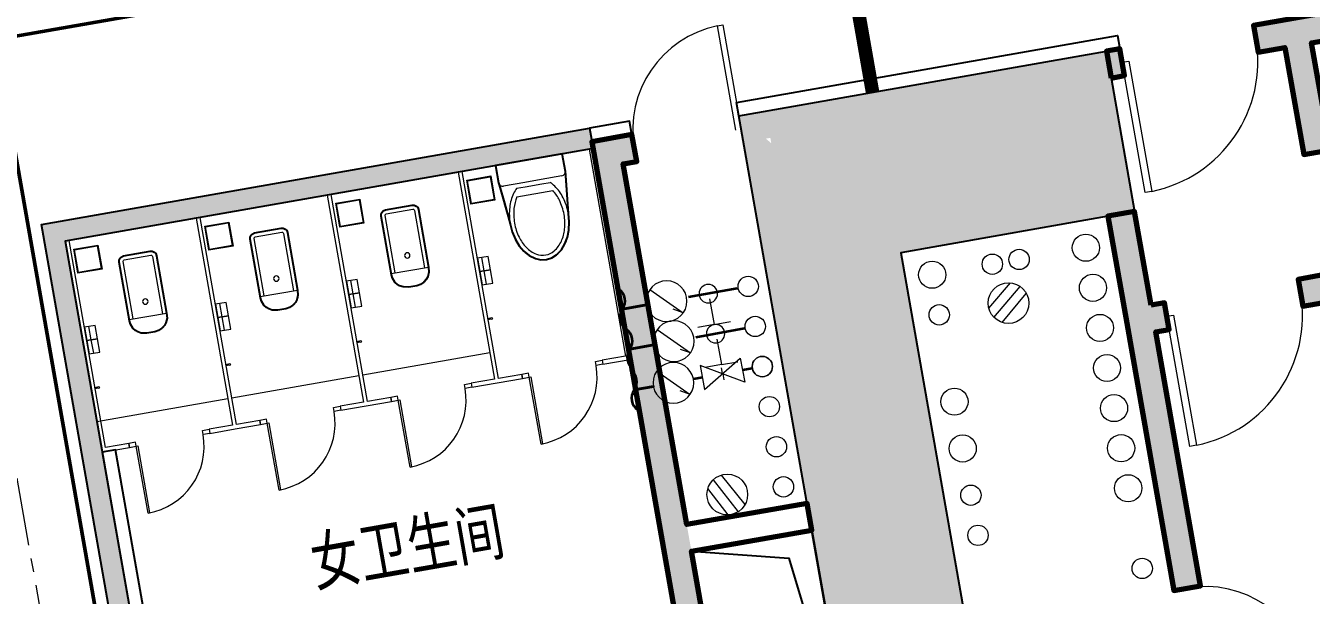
# Model space of a CAD drawing. Extents: x 268762 to 375185, y -23962 to 35476.
# Drawn here: x 335298 to 344771, y 17876 to 22074 of the extents above; entities that cross this region are included whole.
import ezdxf

# ---------------------------------------------------------------- set-up
doc = ezdxf.new("R2010")
doc.units = 0
doc.header["$LTSCALE"] = 400
doc.header["$MEASUREMENT"] = 0
for name, pattern in [('A05-307S$0$IMPORT-BP_07_W13-1F_10F消防给水排水平面图_SEN20ZHG$0$中水给水管', [0]), ('A05-307S$0$IMPORT-BP_07_W13-1F_10F消防给水排水平面图_SEN20ZHG$0$热水回水管', [0]), ('A05-307S$0$IMPORT-BP_07_W13-1F_10F消防给水排水平面图_SEN20ZHG$0$热水管', [0]), ('CENTER', [2, 1.25, -0.25, 0.25, -0.25]), ('DASH', [0.35, 0.25, -0.1])]:
    doc.linetypes.add(name, pattern=pattern)
doc.layers.get('0').update_dxf_attribs({"color": 8})
for name, color, linetype, lineweight in [('A05-307S$0$BP_07_A-DOOR', 8, 'Continuous', 13), ('A05-307S$0$BP_07_A-FLOR-STRS', 8, 'Continuous', 13), ('A05-307S$0$BP_07_A-FLOR-TPTN', 8, 'Continuous', 13), ('A05-307S$0$BP_07_A-PATT-WALL', 8, 'Continuous', 13), ('A05-307S$0$BP_07_A-PLBG-FIXT', 8, 'Continuous', 13), ('A05-307S$0$BP_07_A-STRU-COLS', 8, 'Continuous', 25), ('A05-307S$0$BP_07_A-WALL-FULL', 8, 'Continuous', 70), ('A05-307S$0$BP_07_SHADE80', 8, 'Continuous', 25), ('A05-307S$0$BP_07_W13-1F_10F消防给水排水平面图_SEN20ZHG$0$W-F废水立管', 8, 'Continuous', 9), ('A05-307S$0$BP_07_W13-1F_10F消防给水排水平面图_SEN20ZHG$0$W-RH热回立管', 8, 'Continuous', 9), ('A05-307S$0$BP_07_W13-1F_10F消防给水排水平面图_SEN20ZHG$0$W-RH热回管', 8, 'A05-307S$0$IMPORT-BP_07_W13-1F_10F消防给水排水平面图_SEN20ZHG$0$热水回水管', 35), ('A05-307S$0$BP_07_W13-1F_10F消防给水排水平面图_SEN20ZHG$0$W-RH热回阀件设备', 8, 'Continuous', 9), ('A05-307S$0$BP_07_W13-1F_10F消防给水排水平面图_SEN20ZHG$0$W-RJ热水立管', 8, 'Continuous', 9), ('A05-307S$0$BP_07_W13-1F_10F消防给水排水平面图_SEN20ZHG$0$W-RJ热水管', 8, 'A05-307S$0$IMPORT-BP_07_W13-1F_10F消防给水排水平面图_SEN20ZHG$0$热水管', 35), ('A05-307S$0$BP_07_W13-1F_10F消防给水排水平面图_SEN20ZHG$0$W-RJ热水阀件设备', 8, 'Continuous', 9), ('A05-307S$0$BP_07_W13-1F_10F消防给水排水平面图_SEN20ZHG$0$W-T通气立管', 8, 'Continuous', 9), ('A05-307S$0$BP_07_W13-1F_10F消防给水排水平面图_SEN20ZHG$0$W-W污水立管', 8, 'Continuous', 9), ('A05-307S$0$BP_07_W13-1F_10F消防给水排水平面图_SEN20ZHG$0$W-Y雨水立管', 8, 'Continuous', 9), ('A05-307S$0$BP_07_W13-1F_10F消防给水排水平面图_SEN20ZHG$0$W-ZJ中水立管', 8, 'Continuous', 9), ('A05-307S$0$BP_07_W13-1F_10F消防给水排水平面图_SEN20ZHG$0$W-ZJ中水管', 8, 'A05-307S$0$IMPORT-BP_07_W13-1F_10F消防给水排水平面图_SEN20ZHG$0$中水给水管', 35), ('A05-307S$0$BP_07_W13-1F_10F消防给水排水平面图_SEN20ZHG$0$W-ZJ中水阀件设备', 8, 'Continuous', 9), ('A05-307S$0$BP_07_W13-1F_10F消防给水排水平面图_SEN20ZHG$0$W-ZP自喷立管', 8, 'Continuous', 9), ('A05-307S$0$BP_07_W13-1F_10F消防给水排水平面图_SEN20ZHG$0$W-ZYH直饮回立管', 8, 'Continuous', 9), ('A05-307S$0$BP_07_W13-1F_10F消防给水排水平面图_SEN20ZHG$0$W-ZY直饮水立管', 8, 'Continuous', 9), ('A05-307S$0$BP_07_W13-1F_10F消防给水排水平面图_SEN20ZHG$0$W-地漏', 8, 'Continuous', 9), ('A05-307S$0$PP_07_A-ANNO-RMNA-CH', 8, 'Continuous', 13), ('A05-307S$0$PP_07_A-MLWK-SURF', 8, 'Continuous', 25), ('A05-307S$0$PP_07_A-WALL-BLCK', 8, 'Continuous', 25), ('暖通-送风-2D边线', 2, 'Continuous', 50), ('暖通-送风-方风管中线', 8, 'CENTER', 15)]:
    doc.layers.add(name, color=color, linetype=linetype, lineweight=lineweight)
doc.layers.add('防火帆布', color=1, linetype='DASH')
doc.styles.add('A05-307S$0$Standard', font='txt')

# ---------------------------------------------------------------- blocks, each defined once
blk = doc.blocks.new('A05-307S$0$A05_307S_dwg_W13-1F_10F消防给水排水平面图_SEN20ZHG$0$GSLG-2030-Level 1')
at = {"layer": 'A05-307S$0$BP_07_W13-1F_10F消防给水排水平面图_SEN20ZHG$0$W-Y雨水立管', "color": 0}
blk.add_circle((113933.3, 54315.3), 100, dxfattribs=at)
blk = doc.blocks.new('A05-307S$0$A05_307S_dwg_W13-1F_10F消防给水排水平面图_SEN20ZHG$0$GSLG-2031-Level 1')
at = {"layer": 'A05-307S$0$BP_07_W13-1F_10F消防给水排水平面图_SEN20ZHG$0$W-Y雨水立管', "color": 0}
blk.add_circle((113985.2, 54019.8), 100, dxfattribs=at)
blk = doc.blocks.new('A05-307S$0$A05_307S_dwg_W13-1F_10F消防给水排水平面图_SEN20ZHG$0$GSLG-2032-Level 1')
at = {"layer": 'A05-307S$0$BP_07_W13-1F_10F消防给水排水平面图_SEN20ZHG$0$W-ZP自喷立管'}
blk.add_circle((112982.4, 53082.1), 75, dxfattribs=at)
blk = doc.blocks.new('A05-307S$0$A05_307S_dwg_W13-1F_10F消防给水排水平面图_SEN20ZHG$0$GSLG-2033-Level 1')
at = {"layer": 'A05-307S$0$BP_07_W13-1F_10F消防给水排水平面图_SEN20ZHG$0$W-ZP自喷立管'}
blk.add_circle((112930.5, 53377.6), 75, dxfattribs=at)
blk = doc.blocks.new('A05-307S$0$A05_307S_dwg_W13-1F_10F消防给水排水平面图_SEN20ZHG$0$yxdl-ptx-2034-Level 1')
at = {"layer": 'A05-307S$0$BP_07_W13-1F_10F消防给水排水平面图_SEN20ZHG$0$W-地漏'}
for p, q in [((113061.9, 54757.3), (113222.3, 54942.3)), ((113099.4, 54688.5), (113292.1, 54916)), ((113160.9, 54651), (113338, 54863.5))]:
    blk.add_line(p, q, dxfattribs=at)
blk.add_circle((113207.2, 54793.7), 150, dxfattribs=at)
blk = doc.blocks.new('A05-307S$0$A05_307S_dwg_W13-1F_10F消防给水排水平面图_SEN20ZHG$0$GSLG-2035-Level 1')
at = {"layer": 'A05-307S$0$BP_07_W13-1F_10F消防给水排水平面图_SEN20ZHG$0$W-Y雨水立管', "color": 0}
blk.add_circle((114037.1, 53724.3), 100, dxfattribs=at)
blk = doc.blocks.new('A05-307S$0$A05_307S_dwg_W13-1F_10F消防给水排水平面图_SEN20ZHG$0$GSLG-2036-Level 1')
at = {"layer": 'A05-307S$0$BP_07_W13-1F_10F消防给水排水平面图_SEN20ZHG$0$W-Y雨水立管', "color": 0}
blk.add_circle((114089.1, 53428.9), 100, dxfattribs=at)
blk = doc.blocks.new('A05-307S$0$A05_307S_dwg_W13-1F_10F消防给水排水平面图_SEN20ZHG$0$GSLG-2037-Level 1')
at = {"layer": 'A05-307S$0$BP_07_W13-1F_10F消防给水排水平面图_SEN20ZHG$0$W-W污水立管'}
blk.add_circle((113881.4, 54610.7), 100, dxfattribs=at)
blk = doc.blocks.new('A05-307S$0$A05_307S_dwg_W13-1F_10F消防给水排水平面图_SEN20ZHG$0$GSLG-2038-Level 1')
at = {"layer": 'A05-307S$0$BP_07_W13-1F_10F消防给水排水平面图_SEN20ZHG$0$W-T通气立管'}
blk.add_circle((113829.5, 54906.2), 100, dxfattribs=at)
blk = doc.blocks.new('A05-307S$0$A05_307S_dwg_W13-1F_10F消防给水排水平面图_SEN20ZHG$0$GSLG-2039-Level 1')
at = {"layer": 'A05-307S$0$BP_07_W13-1F_10F消防给水排水平面图_SEN20ZHG$0$W-F废水立管'}
blk.add_circle((113777.5, 55201.7), 100, dxfattribs=at)
blk = doc.blocks.new('A05-307S$0$A05_307S_dwg_W13-1F_10F消防给水排水平面图_SEN20ZHG$0$GSLG-2040-Level 1')
at = {"layer": 'A05-307S$0$BP_07_W13-1F_10F消防给水排水平面图_SEN20ZHG$0$W-F废水立管'}
blk.add_circle((112696.8, 54707.2), 75, dxfattribs=at)
blk = doc.blocks.new('A05-307S$0$A05_307S_dwg_W13-1F_10F消防给水排水平面图_SEN20ZHG$0$GSLG-2041-Level 1')
at = {"layer": 'A05-307S$0$BP_07_W13-1F_10F消防给水排水平面图_SEN20ZHG$0$W-F废水立管'}
blk.add_circle((112644.9, 55002.7), 100, dxfattribs=at)
blk = doc.blocks.new('A05-307S$0$A05_307S_dwg_W13-1F_10F消防给水排水平面图_SEN20ZHG$0$GSLG-2042-Level 1')
at = {"layer": 'A05-307S$0$BP_07_W13-1F_10F消防给水排水平面图_SEN20ZHG$0$W-ZP自喷立管'}
blk.add_circle((112869.9, 53722.3), 100, dxfattribs=at)
blk = doc.blocks.new('A05-307S$0$A05_307S_dwg_W13-1F_10F消防给水排水平面图_SEN20ZHG$0$GSLG-2043-Level 1')
at = {"layer": 'A05-307S$0$BP_07_W13-1F_10F消防给水排水平面图_SEN20ZHG$0$W-ZP自喷立管'}
blk.add_circle((112809.3, 54067), 100, dxfattribs=at)
blk = doc.blocks.new('A05-307S$0$A05_307S_dwg_W13-1F_10F消防给水排水平面图_SEN20ZHG$0$GSLG-2060-Level 1')
at = {"layer": 'A05-307S$0$BP_07_W13-1F_10F消防给水排水平面图_SEN20ZHG$0$W-F废水立管'}
blk.add_circle((111548.9, 53439.4), 75, dxfattribs=at)
blk = doc.blocks.new('A05-307S$0$A05_307S_dwg_W13-1F_10F消防给水排水平面图_SEN20ZHG$0$GSLG-2061-Level 1')
at = {"layer": 'A05-307S$0$BP_07_W13-1F_10F消防给水排水平面图_SEN20ZHG$0$W-T通气立管'}
blk.add_circle((111497, 53734.8), 75, dxfattribs=at)
blk = doc.blocks.new('A05-307S$0$A05_307S_dwg_W13-1F_10F消防给水排水平面图_SEN20ZHG$0$GSLG-2062-Level 1')
at = {"layer": 'A05-307S$0$BP_07_W13-1F_10F消防给水排水平面图_SEN20ZHG$0$W-W污水立管'}
blk.add_circle((111445.1, 54030.3), 75, dxfattribs=at)
blk = doc.blocks.new('A05-307S$0$A05_307S_dwg_W13-1F_10F消防给水排水平面图_SEN20ZHG$0$GSLG-2063-Level 1')
at = {"layer": 'A05-307S$0$BP_07_W13-1F_10F消防给水排水平面图_SEN20ZHG$0$W-RJ热水立管', "color": 0}
blk.add_circle((111289.3, 54916.7), 75, dxfattribs=at)
blk = doc.blocks.new('A05-307S$0$A05_307S_dwg_W13-1F_10F消防给水排水平面图_SEN20ZHG$0$GSLG-2064-Level 1')
at = {"layer": 'A05-307S$0$BP_07_W13-1F_10F消防给水排水平面图_SEN20ZHG$0$W-ZJ中水立管'}
blk.add_circle((111393.1, 54325.8), 75, dxfattribs=at)
blk = doc.blocks.new('A05-307S$0$A05_307S_dwg_W13-1F_10F消防给水排水平面图_SEN20ZHG$0$GSLG-2065-Level 1')
at = {"layer": 'A05-307S$0$BP_07_W13-1F_10F消防给水排水平面图_SEN20ZHG$0$W-RH热回立管'}
blk.add_circle((111341.2, 54621.3), 75, dxfattribs=at)
blk = doc.blocks.new('A05-307S$0$A05_307S_dwg_W13-1F_10F消防给水排水平面图_SEN20ZHG$0$GSLG-2099-Level 1')
at = {"layer": 'A05-307S$0$BP_07_W13-1F_10F消防给水排水平面图_SEN20ZHG$0$W-ZY直饮水立管'}
blk.add_circle((114192.9, 52837.9), 75, dxfattribs=at)
blk = doc.blocks.new('A05-307S$0$A05_307S_dwg_W13-1F_10F消防给水排水平面图_SEN20ZHG$0$GSLG-2100-Level 1')
at = {"layer": 'A05-307S$0$BP_07_W13-1F_10F消防给水排水平面图_SEN20ZHG$0$W-ZYH直饮回立管'}
blk.add_circle((113088.1, 55080.5), 75, dxfattribs=at)
blk = doc.blocks.new('A05-307S$0$A05_307S_dwg_W13-1F_10F消防给水排水平面图_SEN20ZHG$0$XLLJ-Y-2101-Level 1')
at = {"layer": 'A05-307S$0$BP_07_W13-1F_10F消防给水排水平面图_SEN20ZHG$0$W-ZJ中水阀件设备'}
blk.add_lwpolyline([(1443926.5, 356119.8), (1443639.5, 356206.1), (1443705.2, 356164.7)], dxfattribs=at)
blk.add_circle((1443783, 356162.9), 150, dxfattribs=at)
blk = doc.blocks.new('A05-307S$0$A05_307S_dwg_W13-1F_10F消防给水排水平面图_SEN20ZHG$0$剖断线-2102-Level 1')
at = {"layer": 'A05-307S$0$BP_07_W13-1F_10F消防给水排水平面图_SEN20ZHG$0$W-RH热回管', "color": 117, "linetype": 'Continuous'}
for centre, start, end in [((-0.5, -0.5), 45, 135), ((0.5, 0.5), 225, 315)]:
    blk.add_arc(centre, 0.707, start, end, dxfattribs=at)
blk = doc.blocks.new('A05-307S$0$A05_307S_dwg_W13-1F_10F消防给水排水平面图_SEN20ZHG$0$剖断线-2103-Level 1')
at = {"layer": 'A05-307S$0$BP_07_W13-1F_10F消防给水排水平面图_SEN20ZHG$0$W-ZJ中水管', "color": 0, "linetype": 'Continuous'}
for centre, start, end in [((-0.5, -0.5), 45, 135), ((0.5, 0.5), 225, 315)]:
    blk.add_arc(centre, 0.707, start, end, dxfattribs=at)
blk = doc.blocks.new('A05-307S$0$A05_307S_dwg_W13-1F_10F消防给水排水平面图_SEN20ZHG$0$剖断线-2104-Level 1')
at = {"layer": 'A05-307S$0$BP_07_W13-1F_10F消防给水排水平面图_SEN20ZHG$0$W-RJ热水管', "linetype": 'Continuous'}
for centre, start, end in [((-0.5, -0.5), 45, 135), ((0.5, 0.5), 225, 315)]:
    blk.add_arc(centre, 0.707, start, end, dxfattribs=at)
blk = doc.blocks.new('A05-307S$0$A05_307S_dwg_W13-1F_10F消防给水排水平面图_SEN20ZHG$0$GSLG-2105-Level 1')
at = {"layer": 'A05-307S$0$BP_07_W13-1F_10F消防给水排水平面图_SEN20ZHG$0$W-ZJ中水立管'}
blk.add_circle((1443473.3, 356752.4), 75, dxfattribs=at)
blk = doc.blocks.new('A05-307S$0$A05_307S_dwg_W13-1F_10F消防给水排水平面图_SEN20ZHG$0$W-GAV-2106-Level 1')
at = {"layer": 'A05-307S$0$BP_07_W13-1F_10F消防给水排水平面图_SEN20ZHG$0$W-ZJ中水阀件设备'}
for p, q in [((1443611.1, 356489.4), (1443572.3, 356469)), ((1443612.5, 356490.1), (1443651.3, 356510.5))]:
    blk.add_line(p, q, dxfattribs=at)
blk.add_lwpolyline([(1443602.2, 356313.6), (1443622, 356662.9), (1443462.6, 356579.2), (1443761.5, 356397.3)], close=True, dxfattribs=at)
blk = doc.blocks.new('A05-307S$0$A05_307S_dwg_W13-1F_10F消防给水排水平面图_SEN20ZHG$0$W-GLV2-2107-Level 1')
at = {"layer": 'A05-307S$0$BP_07_W13-1F_10F消防给水排水平面图_SEN20ZHG$0$W-RH热回阀件设备'}
blk.add_line((1443669.8, 356524.6), (1443613.2, 356632.4), dxfattribs=at)
blk.add_lwpolyline([(1443839.9, 356613.9), (1443669.8, 356524.6), (1443726.4, 356416.8)], dxfattribs=at)
blk.add_circle((1443876.1, 356630.7), 68, dxfattribs=at)
blk = doc.blocks.new('A05-307S$0$A05_307S_dwg_W13-1F_10F消防给水排水平面图_SEN20ZHG$0$XLLJ-Y-2108-Level 1')
at = {"layer": 'A05-307S$0$BP_07_W13-1F_10F消防给水排水平面图_SEN20ZHG$0$W-ZJ中水阀件设备'}
blk.add_lwpolyline([(1443926.5, 356119.8), (1443639.5, 356206.1), (1443705.2, 356164.7)], dxfattribs=at)
blk.add_circle((1443783, 356162.9), 150, dxfattribs=at)
blk = doc.blocks.new('A05-307S$0$A05_307S_dwg_W13-1F_10F消防给水排水平面图_SEN20ZHG$0$XLLJ-Y-2109-Level 1')
at = {"layer": 'A05-307S$0$BP_07_W13-1F_10F消防给水排水平面图_SEN20ZHG$0$W-RH热回阀件设备'}
blk.add_lwpolyline([(1444165.9, 356311.7), (1443878.8, 356398), (1443944.6, 356356.6)], dxfattribs=at)
blk.add_circle((1444022.4, 356354.9), 150, dxfattribs=at)
blk = doc.blocks.new('A05-307S$0$A05_307S_dwg_W13-1F_10F消防给水排水平面图_SEN20ZHG$0$W-GLV2-2110-Level 1')
at = {"layer": 'A05-307S$0$BP_07_W13-1F_10F消防给水排水平面图_SEN20ZHG$0$W-RJ热水阀件设备', "color": 0}
blk.add_line((1443935.4, 356664.1), (1443878.8, 356771.9), dxfattribs=at)
blk.add_lwpolyline([(1444105.5, 356753.5), (1443935.4, 356664.1), (1443992, 356556.3)], dxfattribs=at)
blk.add_circle((1444141.7, 356770.2), 68, dxfattribs=at)
blk = doc.blocks.new('A05-307S$0$A05_307S_dwg_W13-1F_10F消防给水排水平面图_SEN20ZHG$0$XLLJ-Y-2111-Level 1')
at = {"layer": 'A05-307S$0$BP_07_W13-1F_10F消防给水排水平面图_SEN20ZHG$0$W-RJ热水阀件设备', "color": 0}
blk.add_lwpolyline([(1444431.5, 356451.3), (1444144.4, 356537.5), (1444210.1, 356496.1)], dxfattribs=at)
blk.add_circle((1444287.9, 356494.4), 150, dxfattribs=at)
blk = doc.blocks.new('A05-307S$0$A05_307S_dwg_W13-1F_10F消防给水排水平面图_SEN20ZHG$0$fsdfsdf-2112-Level 1')
at = {"layer": 'A05-307S$0$BP_07_W13-1F_10F消防给水排水平面图_SEN20ZHG$0$W-RH热回管', "color": 8, "linetype": 'Continuous'}
blk.add_line((1443775.9, 356821.5), (1443945.3, 356498.9), dxfattribs=at)
blk.add_lwpolyline([(1444175.8, 356062.7), (1444092.1, 356222.1)], close=True, dxfattribs=at)
at = {"layer": 'A05-307S$0$BP_07_W13-1F_10F消防给水排水平面图_SEN20ZHG$0$W-RJ热水管', "color": 8, "linetype": 'Continuous'}
blk.add_line((1444041.5, 356961), (1444210.9, 356638.5), dxfattribs=at)
blk.add_lwpolyline([(1444441.4, 356202.2), (1444357.7, 356361.6)], close=True, dxfattribs=at)
at = {"layer": 'A05-307S$0$BP_07_W13-1F_10F消防给水排水平面图_SEN20ZHG$0$W-ZJ中水管', "color": 8, "linetype": 'Continuous'}
for p, q in [((1443508.2, 356686), (1443542.3, 356621)), ((1443681.8, 356355.5), (1443713.2, 356295.7))]:
    blk.add_line(p, q, dxfattribs=at)
blk.add_lwpolyline([(1443919.7, 355902.8), (1443852.7, 356030.2)], close=True, dxfattribs=at)
at = {"color": 8}
for name in ['A05-307S$0$A05_307S_dwg_W13-1F_10F消防给水排水平面图_SEN20ZHG$0$GSLG-2105-Level 1', 'A05-307S$0$A05_307S_dwg_W13-1F_10F消防给水排水平面图_SEN20ZHG$0$W-GLV2-2110-Level 1', 'A05-307S$0$A05_307S_dwg_W13-1F_10F消防给水排水平面图_SEN20ZHG$0$W-GLV2-2107-Level 1', 'A05-307S$0$A05_307S_dwg_W13-1F_10F消防给水排水平面图_SEN20ZHG$0$W-GAV-2106-Level 1', 'A05-307S$0$A05_307S_dwg_W13-1F_10F消防给水排水平面图_SEN20ZHG$0$XLLJ-Y-2111-Level 1', 'A05-307S$0$A05_307S_dwg_W13-1F_10F消防给水排水平面图_SEN20ZHG$0$XLLJ-Y-2109-Level 1', 'A05-307S$0$A05_307S_dwg_W13-1F_10F消防给水排水平面图_SEN20ZHG$0$XLLJ-Y-2101-Level 1', 'A05-307S$0$A05_307S_dwg_W13-1F_10F消防给水排水平面图_SEN20ZHG$0$XLLJ-Y-2108-Level 1']:
    blk.add_blockref(name, (0, 0), dxfattribs=at)
at = {"color": 8, "extrusion": (0, 0, -1)}
for name, p, xscale, yscale, zscale, rotation in [('A05-307S$0$A05_307S_dwg_W13-1F_10F消防给水排水平面图_SEN20ZHG$0$剖断线-2104-Level 1', (-1444441.4, 356202.2), 150.000000000137, 150.000000000137, -150.000000000137, 152.2843572067564), ('A05-307S$0$A05_307S_dwg_W13-1F_10F消防给水排水平面图_SEN20ZHG$0$剖断线-2104-Level 1', (-1444441.4, 356202.2), 150.000000000137, 150.000000000137, -150.000000000137, 152.2843572067564), ('A05-307S$0$A05_307S_dwg_W13-1F_10F消防给水排水平面图_SEN20ZHG$0$剖断线-2102-Level 1', (-1444175.8, 356062.7), 150.000000000034, 150.000000000034, -150.000000000034, 332.2843572067358), ('A05-307S$0$A05_307S_dwg_W13-1F_10F消防给水排水平面图_SEN20ZHG$0$剖断线-2102-Level 1', (-1444175.8, 356062.7), 150.000000000034, 150.000000000034, -150.000000000034, 332.2843572067358), ('A05-307S$0$A05_307S_dwg_W13-1F_10F消防给水排水平面图_SEN20ZHG$0$剖断线-2103-Level 1', (-1443919.7, 355902.8), 150.000000000012, 150.000000000012, -150.000000000012, 152.2843572259696), ('A05-307S$0$A05_307S_dwg_W13-1F_10F消防给水排水平面图_SEN20ZHG$0$剖断线-2103-Level 1', (-1443919.7, 355902.8), 150.000000000012, 150.000000000012, -150.000000000012, 152.2843572259696)]:
    blk.add_blockref(name, p, dxfattribs=dict(at, xscale=xscale, yscale=yscale, zscale=zscale, rotation=rotation))
blk = doc.blocks.new('A05-307S$0$A05_307S_dwg_W13-1F_10F消防给水排水平面图_SEN20ZHG$0$yxdl-ptx-2113-Level 1')
at = {"layer": 'A05-307S$0$BP_07_W13-1F_10F消防给水排水平面图_SEN20ZHG$0$W-地漏'}
for p, q in [((111265.6, 53308.6), (111093.1, 53524.9)), ((111216.5, 53255.9), (111032.5, 53490.6)), ((111141.6, 53233.1), (110992.7, 53427.5))]:
    blk.add_line(p, q, dxfattribs=at)
blk.add_circle((111135.1, 53382.7), 150, dxfattribs=at)
blk = doc.blocks.new('A05-307S$0$A05_307S_dwg_W13-1F_10F消防给水排水平面图_SEN20ZHG$0$GSLG-2116-Level 1')
at = {"layer": 'A05-307S$0$BP_07_W13-1F_10F消防给水排水平面图_SEN20ZHG$0$W-ZYH直饮回立管'}
blk.add_circle((113285.1, 55115.2), 75, dxfattribs=at)
blk = doc.blocks.new('A05-307S$0$A05_307S_dwg_$lvtry$00000209-2130-Level 1')
at = {"layer": 'A05-307S$0$BP_07_A-PLBG-FIXT', "color": 0}
for p, q in [((249.8, -128.9), (217.9, -442.7)), ((-134.9, -255.5), (134.1, -255.5))]:
    blk.add_line(p, q, dxfattribs=at)
for points in [[(-217.9, -442.7), (-249.8, -128.9), (-249.8, 0), (249.4, 0), (249.4, -128.9)], [(218.2, -160.1), (62.2, -160.1), (-59.2, -160.1), (-218.6, -160.1)], [(-125.8, -192.7), (-62.6, -192.7), (62.2, -192.7), (125, -192.7)]]:
    blk.add_lwpolyline(points, dxfattribs=at)
for centre, radius, start, end in [((-218.6, -128.9), 31.2, 180, 270), ((218.2, -128.9), 31.2, 270, 0), ((107, -411.6), 320.5, 144.65448, 163.66361), ((106.9, -412.8), 288.4, 146.95385, 164.30863), ((41.2, -365), 239.9, 134.1184, 144.65448), ((-41.9, -365.1), 239.9, 35.50976, 45.9225), ((-107.5, -413.2), 288.4, 15.8843, 33.13172), ((-107.6, -411.9), 320.5, 16.50063, 35.50976), ((210.8, -442), 428.7, 163.66361, 180.08212), ((210.8, -442), 396.3, 164.30863, 180.09647), ((-211.3, -442.7), 396.3, 0.09647, 15.8843), ((-211.2, -442.6), 428.7, 0.08212, 16.50063), ((210.8, -442), 428.7, 180.08212, 196.50063), ((210.8, -442), 396.3, 180.09647, 195.8843), ((-211.3, -442.7), 396.3, 344.30863, 0.09647), ((-211.2, -442.6), 428.7, 343.66361, 0.08212), ((107.1, -472.8), 320.5, 196.50063, 215.50976), ((107, -471.5), 288.4, 195.8843, 214.41391), ((-107.4, -471.9), 288.4, 325.77902, 344.30863), ((-107.5, -473.1), 320.5, 324.65448, 343.66361), ((41.4, -519.6), 239.9, 215.50976, 239.87159), ((41.4, -516.5), 208.9, 214.41391, 238.84636), ((-41.6, -516.6), 208.9, 301.34657, 325.77902), ((-41.7, -519.7), 239.9, 300.29265, 324.65448), ((0, -591), 157.3, 239.87159, 270.08212), ((0, -584.9), 128.9, 238.84636, 270.09647), ((0, -584.9), 128.9, 270.09647, 301.34657), ((0, -591), 157.3, 270.08212, 300.29265)]:
    blk.add_arc(centre, radius, start, end, dxfattribs=at)
at = {"layer": 'A05-307S$0$BP_07_SHADE80', "color": 0}
blk.add_lwpolyline([(-249.8, 0), (-249.8, -128.9), (-245.6, -170.8), (-233.9, -285.8), (-217.9, -442), (-213.4, -503.9), (-200.3, -563.8), (-181, -613.3), (-154.7, -658.9), (-120.1, -697), (-79, -727.1), (-40.8, -743), (0, -748.3), (41.2, -742.9), (79.3, -726.9), (120.3, -696.7), (154, -658.5), (181, -612.8), (200.1, -563.2), (213.1, -503.2), (217.9, -442.7), (249.2, -132), (249.2, 0)], close=True, dxfattribs=at)
blk = doc.blocks.new('A05-307S$0$A05_307S_dwg_BP_01$0$$lvtry$00000200-2122-Level 1')
at = {"layer": 'A05-307S$0$BP_07_A-PLBG-FIXT', "color": 0}
for p, q in [((-139.8, -40), (-139.8, -479.7)), ((-109.8, -40), (-109.8, -469.7)), ((99.8, 0), (-99.8, 0)), ((99.8, -30), (-99.8, -30)), ((109.8, -469.7), (109.8, -40)), ((139.8, -479.7), (139.8, -40)), ((139.8, -469.7), (-139.8, -469.7)), ((-29.8, -589.7), (29.8, -589.7))]:
    blk.add_line(p, q, dxfattribs=at)
blk.add_circle((0, -358.6), 20, dxfattribs=at)
for centre, radius, start, end in [((-99.8, -40), 40, 90, 180), ((-99.8, -40), 10, 90, 180), ((99.8, -40), 40, 360, 90), ((99.8, -40), 10, 360, 90), ((-29.8, -479.7), 110, 180, 270), ((29.8, -479.7), 110, 270, 360)]:
    blk.add_arc(centre, radius, start, end, dxfattribs=at)
at = {"layer": 'A05-307S$0$BP_07_SHADE80', "color": 0}
blk.add_lwpolyline([(-139.8, -40), (-139.8, -469.7), (-136.1, -508), (-121.4, -540.6), (-107.6, -557.4), (-86.7, -573.8), (-58.2, -585.9), (-29.8, -589.7), (29.8, -589.7), (70.5, -581.8), (94, -569), (107.6, -557.4), (124.7, -535.2), (137.2, -503.3), (139.8, -479.7), (139.8, -40), (137, -25.4), (128.1, -11.7), (118.7, -4.7), (99.8, 0), (-99.8, 0), (-114.7, -2.9), (-128.1, -11.7), (-136.5, -24.2)], close=True, dxfattribs=at)
blk = doc.blocks.new('A05-307S$0$A05_307S_dwg_987946163-2238-Level 1')
at = {"layer": 'A05-307S$0$BP_07_A-PLBG-FIXT', "color": 0}
for points in [[(-80.6, 49.2), (-80.6, -30.8), (19.4, -30.8), (19.4, 49.2)], [(19.4, 49.2), (19.4, -30.8), (119.4, -30.8), (119.4, 49.2)]]:
    blk.add_lwpolyline(points, close=True, dxfattribs=at)
blk.add_lwpolyline([(-80.6, 1), (19.4, 1), (119.4, 1)], dxfattribs=at)

msp = doc.modelspace()

# ---------------------------------------------------------------- hatches: boundary and pattern name
at = {"layer": 'A05-307S$0$BP_07_A-PATT-WALL'}
for points in [[(344715.6, 21126), (344912.5, 21160.6), (344774.4, 21948.6), (347285.6, 22389.9), (347251, 22586.8), (344345.5, 22076.3), (344380.1, 21879.3), (344577.1, 21913.9)], [(343296.7, 21688.9), (343395.2, 21706.2), (343360.6, 21903.2), (343262.1, 21885.9)], [(349678, 10220.3), (349383.7, 11894.6), (352092.2, 12370.6), (352057.6, 12567.5), (349349.1, 12091.6), (347704.9, 21448.2), (347507.9, 21413.6), (347629.1, 20724.2), (345068.3, 20274.2), (345051, 20372.7), (344854, 20338), (344871.3, 20239.6), (344674.3, 20204.9), (344709, 20008), (347663.7, 20527.2), (348269.5, 17080), (344231.3, 16370.4), (344092.9, 17158.3), (343895.9, 17123.7), (344069, 16138.8), (348304.1, 16883), (349481, 10185.6)], [(336583, 13960.3), (337174, 14064.1), (337148, 14211.9), (336704.8, 14134), (336479.8, 15414.4), (339178.5, 15888.6), (339152.5, 16036.3), (338561.5, 15932.5), (338310.7, 17360.6), (338901.5, 17464.5), (338875.6, 17612.2), (338136.9, 17482.4), (338413.8, 15906.5), (336453.8, 15562.3), (335589.1, 20486.8), (339478.9, 21170.3), (339452.9, 21318), (335414.8, 20608.4), (336476.8, 14564.9)], [(340813.4, 16175.9), (341453.6, 16288.4), (341419, 16485.4), (340532.6, 16329.6), (339701.8, 21057.2), (339800.3, 21074.5), (339765.7, 21271.5), (339470.2, 21219.5), (340370.2, 16098), (340813.4, 16175.9)], [(343757.4, 17911.6), (343954.4, 17946.2), (343625.6, 19817.6), (343724, 19834.9), (343689.4, 20031.9), (343590.9, 20014.6), (343469.8, 20704), (343272.8, 20669.4), (343340, 20286.8)]]:
    msp.add_hatch(color=8, dxfattribs=at).paths.add_polyline_path(points, flags=0)
h = msp.add_hatch(color=8, dxfattribs=at)
h.paths.add_polyline_path([(335801.5, 6563.4), (335221.7, 9862.8), (335024.7, 9828.2), (335569.9, 6725.7), (334092.5, 6466.1), (334127.1, 6269.1)])
h.paths.add_polyline_path([(353579.1, 9687.4), (353579.1, 9687.4), (353042.5, 12740.6), (352057.6, 12567.5), (352386.5, 10696.2), (349481, 10185.6), (349654.2, 9200), (349605, 9191.3), (349639.4, 8995.1), (352553.7, 9507.2)])
h.paths.add_polyline_path([(345650.6, 8294.1), (345615.9, 8491.1), (343892.4, 8188.2), (341746.2, 20401.1), (343469.8, 20704), (343262.1, 21885.9), (340553.6, 21409.9), (342942.1, 7818.2), (344629.6, 8114.7)])
h.paths.add_polyline_path([(328660.9, 5308.6), (326272.4, 18900.3), (322825.3, 18294.5), (323032.9, 17112.6), (325889.2, 17614.6), (327862.3, 6386.6), (325006, 5884.7), (325213.7, 4702.8)])
h.paths.add_polyline_path([(312212.9, 2418.2), (312005.2, 3600.1), (309346, 3132.8), (307372.9, 14360.7), (310032.2, 14828), (309824.5, 16009.9), (303915, 14971.5), (304122.7, 13789.6), (306782, 14256.9), (308755, 3028.9), (306095.8, 2561.6), (306303.5, 1379.7), (307901.6, 1660.6)])
h.paths.add_polyline_path([(315463.1, 2989.3), (321569.6, 4062.4), (321361.9, 5244.3), (318505.6, 4742.4), (316532.6, 15970.3), (319388.7, 16472.5), (319181.1, 17654.2), (313074.7, 16581.1), (313282.4, 15399.2), (315941.6, 15866.5), (317914.7, 4638.5), (315255.5, 4171), (315307.4, 3875.8)])
h.paths.add_polyline_path([(303053.3, 808.6), (302845.5, 1990.5), (300186.3, 1523.2), (298213.3, 12751.1), (300872.5, 13218.4), (300664.8, 14400.3), (297020.7, 13759.9), (299409.1, 168.2), (301840.8, 595.5)])
h.paths.add_polyline_path([(334643.9, 11995), (334840.9, 12029.6), (334330.3, 14935.1), (333739.4, 14831.3), (333999, 13353.9), (334393, 13423.1), (334473.7, 12963.5)])
h.paths.add_polyline_path([(333733.2, 18333), (333413, 20155.1), (327552.8, 19125.3), (327587.4, 18928.3), (327627, 18702.9), (327760.5, 17943.4), (330469, 18419.4), (333029.8, 18869.4), (333142.3, 18229.2), (333339.2, 18263.8)])
h.paths.add_polyline_path([(340792.1, 21208.2), (340752.4, 21241.8), (340785.2, 21247.6)], flags=16)

# ---------------------------------------------------------------- linework, layer by layer
at = {"layer": 'A05-307S$0$BP_07_A-DOOR', "color": 8}
msp.add_lwpolyline([(340531.5, 21304.5), (340396.5, 22072.7), (340435.9, 22079.7), (340570.9, 21311.4)], dxfattribs=at)
for points in [[(343546.7, 20844.4), (343377.9, 21804.7), (343427.1, 21813.3), (343595.9, 20853.1)], [(343875.5, 18973.1), (343706.7, 19933.4), (343756, 19942), (343924.7, 18981.7)], [(339496, 19599.5), (339545.2, 19608.2), (339550.4, 19578.7), (339501.2, 19570)], [(338530.8, 19429.9), (338580, 19438.6), (338585.2, 19409), (338536, 19400.4)], [(339003.5, 19513), (338954.3, 19504.4), (338959.5, 19474.8), (339008.7, 19483.5)], [(339008.7, 19483.5), (339020.5, 19485.5), (339107.1, 18993.1), (339095.3, 18991)], [(338038.3, 19343.4), (337989.1, 19334.7), (337994.3, 19305.2), (338043.5, 19313.8)], [(337565.6, 19260.3), (337614.8, 19269), (337620, 19239.4), (337570.7, 19230.8)], [(338043.5, 19313.8), (338055.3, 19315.9), (338141.9, 18823.5), (338130, 18821.4)], [(337073.1, 19173.8), (337023.9, 19165.1), (337029, 19135.6), (337078.3, 19144.2)], [(337078.3, 19144.2), (337090.1, 19146.3), (337176.7, 18653.9), (337164.8, 18651.8)], [(336600.3, 19090.7), (336649.6, 19099.4), (336654.8, 19069.8), (336605.5, 19061.2)], [(336107.9, 19004.2), (336058.6, 18995.5), (336063.8, 18966), (336113.1, 18974.6)], [(336113.1, 18974.6), (336124.9, 18976.7), (336211.4, 18484.2), (336199.6, 18482.2)]]:
    msp.add_lwpolyline(points, close=True, dxfattribs=at)
for centre, radius, start, end in [((340551.2, 21308), 780, 101.43603, 189.96675), ((343402.5, 21809), 975, 281.43603, 9.96675), ((343731.4, 19937.7), 975, 281.43603, 9.96675), ((339008.7, 19483.5), 500, 279.96675, 9.96675), ((338043.5, 19313.8), 500, 279.96675, 9.96675), ((337078.3, 19144.2), 500, 279.96675, 9.96675), ((336113.1, 18974.6), 500, 279.96675, 9.96675), ((343990.9, 17160.7), 780, 11.43603, 99.96675)]:
    msp.add_arc(centre, radius, start, end, dxfattribs=at)
at = {"layer": 'A05-307S$0$BP_07_A-FLOR-STRS', "color": 8}
for p, q in [((337782.1, 19501.4), (338717.8, 19665.9)), ((336816.9, 19331.8), (337752.5, 19496.2)), ((335822.1, 19157), (336787.3, 19326.6))]:
    msp.add_line(p, q, dxfattribs=at)
at = {"layer": 'A05-307S$0$BP_07_A-FLOR-TPTN', "color": 8}
for points in [[(339717.6, 19638.5), (339545.2, 19608.2), (339550.4, 19578.7), (339752.3, 19614.1), (339478.9, 21170.3), (339449.3, 21165.1)], [(338752.4, 19468.9), (338580, 19438.6), (338585.2, 19409), (338772.3, 19441.9), (338959.5, 19474.8), (338954.3, 19504.4), (338781.9, 19474.1), (338513.6, 21000.7), (338484.1, 20995.5)], [(337787.2, 19299.3), (337614.8, 19269), (337620, 19239.4), (337807.1, 19272.3), (337994.3, 19305.2), (337989.1, 19334.7), (337816.7, 19304.4), (337548.4, 20831.1), (337518.9, 20825.9)], [(337029, 19135.6), (337023.9, 19165.1), (336851.5, 19134.8), (336583.2, 20661.4), (336553.7, 20656.2), (336822, 19129.6), (336649.6, 19099.4), (336654.8, 19069.8), (336841.9, 19102.7)], [(335861.9, 18930.5), (336063.8, 18966), (336058.6, 18995.5), (335886.3, 18965.2), (335618, 20491.8), (335588.5, 20486.6)]]:
    msp.add_lwpolyline(points, close=True, dxfattribs=at)
at = {"layer": 'A05-307S$0$BP_07_A-PLBG-FIXT', "color": 8}
for points in [[(338547.6, 20935.4), (338724.8, 20966.6), (338756, 20789.3), (338578.7, 20758.1)], [(338553.3, 20931.4), (338720.8, 20960.8), (338750.2, 20793.4), (338582.8, 20763.9)], [(337582.3, 20765.8), (337759.6, 20797), (337790.8, 20619.7), (337613.5, 20588.5)], [(337588.1, 20761.8), (337755.6, 20791.2), (337785, 20623.7), (337617.6, 20594.3)], [(336617.1, 20596.2), (336794.4, 20627.4), (336825.6, 20450.1), (336648.3, 20418.9)], [(336622.9, 20592.1), (336790.4, 20621.6), (336819.8, 20454.1), (336652.4, 20424.7)], [(335651.9, 20426.6), (335829.2, 20457.7), (335860.4, 20280.5), (335683.1, 20249.3)], [(335657.7, 20422.5), (335825.2, 20452), (335854.6, 20284.5), (335687.1, 20255.1)]]:
    msp.add_lwpolyline(points, close=True, dxfattribs=at)
for points in [[(338725.5, 19910.6), (338705.8, 19907.1), (338704.1, 19917), (338723.8, 19920.5)], [(337760.3, 19741), (337740.6, 19737.5), (337738.9, 19747.4), (337758.6, 19750.8)], [(336795.1, 19571.4), (336775.4, 19567.9), (336773.7, 19577.8), (336793.4, 19581.2)], [(335829.9, 19401.8), (335810.2, 19398.3), (335808.5, 19408.2), (335828.1, 19411.6)]]:
    msp.add_lwpolyline(points, dxfattribs=at)
for centre in [(338730.2, 19916.5), (337765, 19746.9), (336799.8, 19577.3), (335834.6, 19407.7)]:
    msp.add_circle(centre, 7.54, dxfattribs=at)
at = {"layer": 'A05-307S$0$BP_07_A-STRU-COLS', "color": 8}
msp.add_lwpolyline([(340553.6, 21409.9), (343262.1, 21885.9), (343469.8, 20704), (341746.2, 20401.1), (343719.3, 9173.1), (345442.9, 9476), (345650.6, 8294.1), (342942.1, 7818.2)], close=True, dxfattribs=at)
at = {"layer": 'A05-307S$0$BP_07_A-WALL-FULL', "color": 8}
for points in [[(347349.5, 22604.1), (344641, 22128.2), (344345.5, 22076.3), (344380.1, 21879.3), (344577.1, 21913.9), (344715.6, 21126), (344912.5, 21160.6), (344774.1, 21948.5), (347384.1, 22407.2)], [(343296.7, 21688.9), (343395.2, 21706.2), (343360.6, 21903.2), (343262.1, 21885.9)], [(343590.9, 20014.6), (343469.8, 20704), (343272.8, 20669.4), (343411.3, 19881.4), (343757.4, 17911.6), (343954.4, 17946.2), (343625.6, 19817.6), (343724.1, 19834.9), (343689.4, 20031.9)]]:
    msp.add_lwpolyline(points, close=True, dxfattribs=at)
at = {"layer": 'A05-307S$0$BP_07_A-WALL-FULL', "color": 8, "lineweight": 25}
msp.add_lwpolyline([(336453.9, 15562.1), (338413.8, 15906.5), (338136.9, 17482.4), (338875.6, 17612.2), (338901.5, 17464.4), (338310.6, 17360.6), (338561.6, 15932.5), (339152.5, 16036.3), (339178.5, 15888.6), (336479.8, 15414.4), (336704.8, 14134), (337148, 14211.9), (337174, 14064.1), (336583, 13960.3), (335414.8, 20608.4), (339452.9, 21318), (339478.9, 21170.3), (335588.5, 20486.6), (336367.3, 16054.5)], dxfattribs=at)
at = {"layer": 'A05-307S$0$BP_07_A-WALL-FULL', "color": 8}
for points in [[(341453.6, 16288.4), (341419, 16485.4), (340532.6, 16329.6), (340203.7, 18200.9), (341090.1, 18356.7), (341055.5, 18553.7), (340169.1, 18397.9), (339701.8, 21057.2), (339800.3, 21074.5), (339765.7, 21271.5), (339470.2, 21219.5), (340370.2, 16098)], [(339470.2, 21219.5), (340370.2, 16098), (341453.6, 16288.4), (340370.2, 16098)], [(344871.3, 20239.6), (344674.3, 20204.9), (344709, 20008), (345004.4, 20059.9)]]:
    msp.add_lwpolyline(points, dxfattribs=at)
at = {"layer": 'A05-307S$0$BP_07_SHADE80', "color": 8}
msp.add_lwpolyline([(340203.7, 18200.9), (341090.1, 18356.7), (341419, 16485.4), (340532.6, 16329.6), (340203.7, 18200.9), (340920.6, 18149), (341419, 16485.4)], dxfattribs=at)
at = {"layer": 'A05-307S$0$PP_07_A-MLWK-SURF', "color": 8}
msp.add_lwpolyline([(335861.9, 18930.5), (336180.4, 17118.3), (336278.9, 17135.6), (335960.4, 18947.8)], close=True, dxfattribs=at)
at = {"layer": 'A05-307S$0$PP_07_A-WALL-BLCK', "color": 8}
for points in [[(340553.6, 21409.9), (340536.3, 21508.4), (343343.3, 22001.7), (343360.6, 21903.2)], [(339765.7, 21271.5), (339748.4, 21369.9), (339452.9, 21318)]]:
    msp.add_lwpolyline(points, dxfattribs=at)
at = {"layer": '暖通-送风-2D边线'}
for p, q in [((360487.5, 26435.9), (281692.8, 12589.4)), ((338347, 3344.7), (335074, 21970))]:
    msp.add_line(p, q, dxfattribs=at)
at = {"layer": '暖通-送风-方风管中线'}
msp.add_line((337953, 3275.5), (334680, 21900.7), dxfattribs=at)
at = {"layer": '防火帆布', "ltscale": 5, "const_width": 100}
msp.add_lwpolyline([(340911.6, 25150.3), (341538.5, 21583)], dxfattribs=at)

# ---------------------------------------------------------------- block references
at = {"layer": 'A05-307S$0$BP_07_A-PATT-WALL', "color": 8}
for name, p, rotation in [('A05-307S$0$A05_307S_dwg_$lvtry$00000209-2130-Level 1', (339006.3, 21087.3), 9.966749972722557), ('A05-307S$0$A05_307S_dwg_987946163-2238-Level 1', (338670.4, 20286.5), 279.9667499727225), ('A05-307S$0$A05_307S_dwg_987946163-2238-Level 1', (337705.2, 20116.9), 279.9667499727225), ('A05-307S$0$A05_307S_dwg_987946163-2238-Level 1', (336740, 19947.2), 279.9667499727225), ('A05-307S$0$A05_307S_dwg_987946163-2238-Level 1', (335774.8, 19777.6), 279.9667499727225)]:
    msp.add_blockref(name, p, dxfattribs=dict(at, rotation=rotation))
at = {"layer": 'A05-307S$0$BP_07_A-PATT-WALL', "color": 8, "extrusion": (0, 0, -1)}
for name, p, zscale, rotation in [('A05-307S$0$A05_307S_dwg_BP_01$0$$lvtry$00000200-2122-Level 1', (-338047.8, 20733.8), -0.9999999999999984, 350.0332500272774), ('A05-307S$0$A05_307S_dwg_BP_01$0$$lvtry$00000200-2122-Level 1', (-337082.6, 20564.1), -0.9999999999999984, 350.0332500272774), ('A05-307S$0$A05_307S_dwg_W13-1F_10F消防给水排水平面图_SEN20ZHG$0$fsdfsdf-2112-Level 1', (-949772.9, -1336885.5), -0.9999999999999996, 51.93747372209472), ('A05-307S$0$A05_307S_dwg_BP_01$0$$lvtry$00000200-2122-Level 1', (-336117.4, 20394.5), -0.9999999999999984, 350.0332500272774)]:
    msp.add_blockref(name, p, dxfattribs=dict(at, zscale=zscale, rotation=rotation))
at = {"layer": 'A05-307S$0$BP_07_A-PATT-WALL', "color": 8}
for name in ['A05-307S$0$A05_307S_dwg_W13-1F_10F消防给水排水平面图_SEN20ZHG$0$GSLG-2039-Level 1', 'A05-307S$0$A05_307S_dwg_W13-1F_10F消防给水排水平面图_SEN20ZHG$0$GSLG-2100-Level 1', 'A05-307S$0$A05_307S_dwg_W13-1F_10F消防给水排水平面图_SEN20ZHG$0$GSLG-2116-Level 1', 'A05-307S$0$A05_307S_dwg_W13-1F_10F消防给水排水平面图_SEN20ZHG$0$GSLG-2041-Level 1', 'A05-307S$0$A05_307S_dwg_W13-1F_10F消防给水排水平面图_SEN20ZHG$0$GSLG-2063-Level 1', 'A05-307S$0$A05_307S_dwg_W13-1F_10F消防给水排水平面图_SEN20ZHG$0$yxdl-ptx-2034-Level 1', 'A05-307S$0$A05_307S_dwg_W13-1F_10F消防给水排水平面图_SEN20ZHG$0$GSLG-2038-Level 1', 'A05-307S$0$A05_307S_dwg_W13-1F_10F消防给水排水平面图_SEN20ZHG$0$GSLG-2040-Level 1', 'A05-307S$0$A05_307S_dwg_W13-1F_10F消防给水排水平面图_SEN20ZHG$0$GSLG-2065-Level 1', 'A05-307S$0$A05_307S_dwg_W13-1F_10F消防给水排水平面图_SEN20ZHG$0$GSLG-2037-Level 1', 'A05-307S$0$A05_307S_dwg_W13-1F_10F消防给水排水平面图_SEN20ZHG$0$GSLG-2064-Level 1', 'A05-307S$0$A05_307S_dwg_W13-1F_10F消防给水排水平面图_SEN20ZHG$0$GSLG-2030-Level 1', 'A05-307S$0$A05_307S_dwg_W13-1F_10F消防给水排水平面图_SEN20ZHG$0$GSLG-2062-Level 1', 'A05-307S$0$A05_307S_dwg_W13-1F_10F消防给水排水平面图_SEN20ZHG$0$GSLG-2043-Level 1', 'A05-307S$0$A05_307S_dwg_W13-1F_10F消防给水排水平面图_SEN20ZHG$0$GSLG-2031-Level 1', 'A05-307S$0$A05_307S_dwg_W13-1F_10F消防给水排水平面图_SEN20ZHG$0$GSLG-2061-Level 1', 'A05-307S$0$A05_307S_dwg_W13-1F_10F消防给水排水平面图_SEN20ZHG$0$GSLG-2042-Level 1', 'A05-307S$0$A05_307S_dwg_W13-1F_10F消防给水排水平面图_SEN20ZHG$0$GSLG-2035-Level 1', 'A05-307S$0$A05_307S_dwg_W13-1F_10F消防给水排水平面图_SEN20ZHG$0$yxdl-ptx-2113-Level 1', 'A05-307S$0$A05_307S_dwg_W13-1F_10F消防给水排水平面图_SEN20ZHG$0$GSLG-2036-Level 1', 'A05-307S$0$A05_307S_dwg_W13-1F_10F消防给水排水平面图_SEN20ZHG$0$GSLG-2060-Level 1', 'A05-307S$0$A05_307S_dwg_W13-1F_10F消防给水排水平面图_SEN20ZHG$0$GSLG-2033-Level 1', 'A05-307S$0$A05_307S_dwg_W13-1F_10F消防给水排水平面图_SEN20ZHG$0$GSLG-2032-Level 1', 'A05-307S$0$A05_307S_dwg_W13-1F_10F消防给水排水平面图_SEN20ZHG$0$GSLG-2099-Level 1']:
    msp.add_blockref(name, (229332.9, -34763.9), dxfattribs=at)

# ---------------------------------------------------------------- texts
at = {"layer": 'A05-307S$0$PP_07_A-ANNO-RMNA-CH', "color": 0, "lineweight": 35, "insert": (338078.6, 18408.6), "char_height": 350.425, "width": 1744.264, "attachment_point": 2, "rotation": 9.96675, "line_spacing_factor": 0.938532, "style": 'A05-307S$0$Standard'}
msp.add_mtext('{\\fSimSun|b0|i0|c134|p2;\\W0.75;女卫生间}', dxfattribs=at)

doc.saveas('drawing.dxf')
